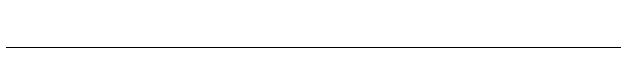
# Model space of a CAD drawing. Header units: millimetres. Extents: x -17017 to 628417, y -109036 to 199237.
# Drawn here: x 337623.038 to 337624.568, y -80982.414 to -80982.371 of the extents above; entities that cross this region are included whole.
import ezdxf

# ---------------------------------------------------------------- set-up
doc = ezdxf.new("R2010")
doc.units = ezdxf.units.MM
doc.layers.add('A-WALL-____-MCUT-3', color=7, linetype='Continuous', lineweight=9)
doc.layers.add('A-WALL-____-PATT-1', color=7, linetype='Continuous', lineweight=9)

msp = doc.modelspace()

# ---------------------------------------------------------------- hatches: boundary and pattern name
at = {"layer": 'A-WALL-____-PATT-1'}
h = msp.add_hatch(dxfattribs=at)
h.set_pattern_fill('FP_6', color=256, style=0, pattern_type=2)
h.set_pattern_definition([(135, (283770.707, -86863.456), (-35.35534, -35.35534), [])])
h.paths.add_polyline_path([(343120.7074, -80982.4142), (343120.7074, -80782.4142), (342720.7074, -80782.4142), (342720.7074, -80982.4142)], flags=0)
h.paths.add_polyline_path([(339795.7074, -80982.4142), (340514.7074, -80982.4142), (340514.7074, -80913.4142), (340520.7074, -80913.4142), (340520.7074, -80851.4142), (340514.7074, -80851.4142), (340514.7074, -80782.4142), (339726.7074, -80782.4142), (339726.7074, -80851.4142), (339720.7074, -80851.4142), (339720.7074, -80913.4142), (339726.7074, -80913.4142), (339726.7074, -80982.4142)], flags=0)
h.paths.add_polyline_path([(342020.7074, -80982.4142), (342020.7074, -80782.4142), (341426.7074, -80782.4142), (341426.7074, -80851.4142), (341420.7074, -80851.4142), (341420.7074, -80913.4142), (341426.7074, -80913.4142), (341426.7074, -80982.4142), (341495.7074, -80982.4142)], flags=0)
h.paths.add_polyline_path([(338014.7074, -80982.4142), (338014.7074, -80913.4142), (338020.7074, -80913.4142), (338020.7074, -80851.4142), (338014.7074, -80851.4142), (338014.7074, -80782.4142), (337620.7074, -80782.4142), (337620.7074, -80982.4142), (337945.7074, -80982.4142)], flags=0)

# ---------------------------------------------------------------- linework, layer by layer
at = {"layer": 'A-WALL-____-MCUT-3'}
msp.add_line((337620.7074, -80982.4142), (337945.7074, -80982.4142), dxfattribs=at)

doc.saveas('drawing.dxf')
